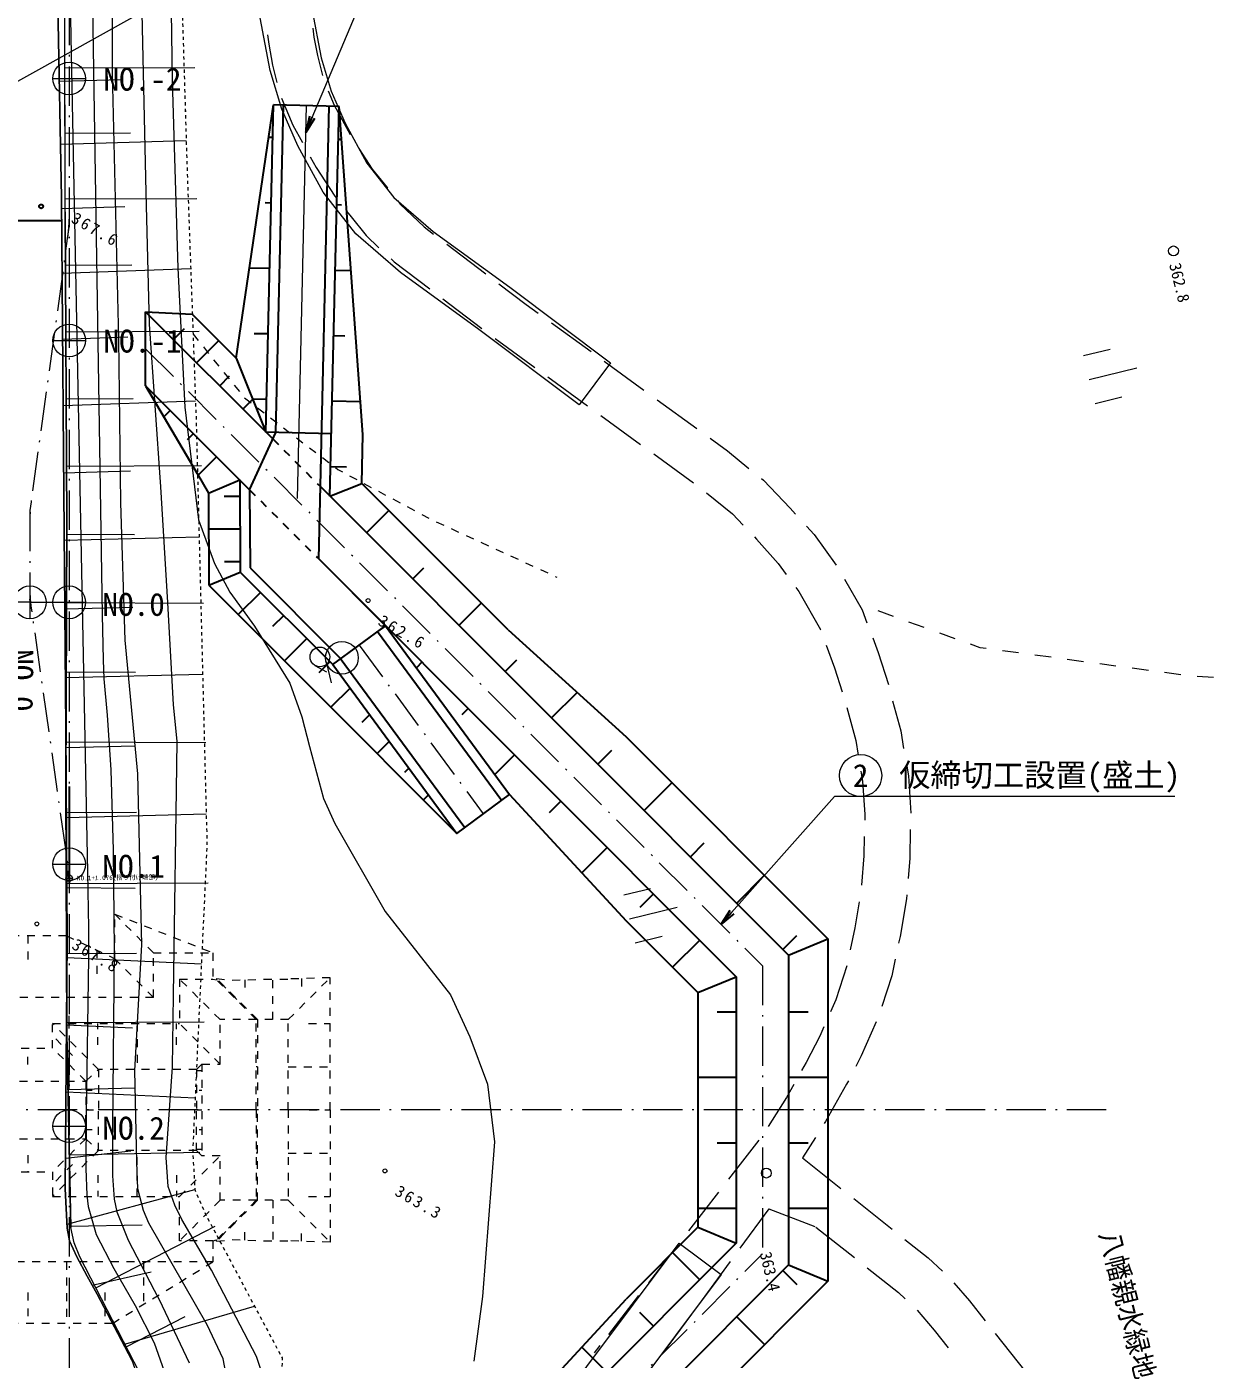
# Model space of a CAD drawing. Header units: millimetres. Extents: x -2078669 to -1085629, y -5987148 to 310365.
# Drawn here: x -1704799 to -1614140, y 121002 to 222775 of the extents above; entities that cross this region are included whole.
import ezdxf
from ezdxf.enums import TextEntityAlignment as Align

# ---------------------------------------------------------------- set-up
doc = ezdxf.new("R2010")
doc.units = ezdxf.units.MM
doc.header["$LTSCALE"] = 500
for name, pattern in [('561019', [1, 0.5, -0.5]), ('56201', [2.5, 1.25, -1.25]), ('SXF_一点短鎖線', [9.25, 6, -1.5, 0.25, -1.5]), ('SXF_一点鎖線', [18.5, 12, -1.5, 3.5, -1.5]), ('SXF_跳び破線', [12, 6, -6])]:
    doc.linetypes.add(name, pattern=pattern)
doc.layers.get('Defpoints').update_dxf_attribs({"color": 153})
for name, color, linetype, lineweight in [('D-BGD', 7, 'Continuous', 13), ('D-BMK', 2, 'SXF_一点短鎖線', 13), ('D-BMK-HTXT', 7, 'Continuous', 13), ('D-BMK-HTXT-周囲堤', 7, 'Continuous', 13), ('D-BMK-OTRS', 7, 'Continuous', 13), ('D-BYP-STR1', 2, 'Continuous', 13), ('D-BYP-STRA', 1, 'Continuous', 25), ('D-BYP-STRC', 1, 'Continuous', 13), ('●予備設計_LP横断', 7, 'Continuous', 13)]:
    doc.layers.add(name, color=color, linetype=linetype, lineweight=lineweight)
doc.styles.add('BIGFONT', font='txt', dxfattribs={"height": 0.2, "bigfont": 'BIGFONT'})
doc.styles.add('MS ゴシック', font='MS Gothic.ttf')
doc.styles.add('ＭＳ ゴシック', font='MS Gothic.ttf')
doc.dimstyles.new('DIM-500-F', dxfattribs={"dimscale": 500, "dimtxt": 3.5, "dimasz": 2.5, "dimexe": 0, "dimexo": 2, "dimgap": 0.8, "dimtad": 1, "dimdec": 0, "dimzin": 0, "dimdsep": 46, "dimtxsty": 'MS ゴシック', "dimblk": 'OPEN', "dimcen": 0.1, "dimclrd": 256, "dimclre": 256, "dimclrt": 256, "dimaunit": 1, "dimadec": 4, "dimazin": 0, "dimtfac": 1, "dimtdec": 0, "dimtmove": 2, "dimatfit": 3, "dimldrblk": 'OPEN', "dimfxl": 1, "dimtolj": 1, "dimtzin": 0, "dimlwd": -1, "dimlwe": -1, "dimarcsym": 2})

# ---------------------------------------------------------------- blocks, each defined once
blk = doc.blocks.new('M6331')
at = {"layer": '●予備設計_LP横断', "linetype": 'Continuous', "lineweight": 9}
blk.add_line((0, -0.75), (1, -0.75), dxfattribs=at)
blk.add_circle((0, 0), 0.75, dxfattribs=at)
blk = doc.blocks.new('M7312')
at = {"layer": '●予備設計_LP横断', "linetype": 'Continuous', "lineweight": 20}
blk.add_circle((0, 0), 0.15, dxfattribs=at)
blk = doc.blocks.new('河川平面')
at = {"layer": 'D-BGD', "linetype": 'Continuous'}
for p, q in [((1609119, -2714860, 368280), (1609038, -2675632, 368370)), ((1609100, -2703857), (1619019, -2703838)), ((1608658, -2704899), (1613434, -2704754)), ((1609110, -2708857), (1614101, -2708843)), ((1608744, -2709707), (1618356, -2709415)), ((1609118, -2713879), (1619176, -2713859)), ((1608824, -2714624), (1613667, -2714463)), ((1638256, -2717335, 363183), (1641243, -2719601, 363241)), ((1608869, -2719542), (1618699, -2719188)), ((1609137, -2718942), (1614205, -2718914)), ((1637963, -2721512, 363220), (1640951, -2723777, 363276)), ((1646252, -2723338, 363306), (1649284, -2725544, 363316)), ((1608914, -2724597), (1613897, -2724418)), ((1609164, -2724033), (1619345, -2723979)), ((1686901, -2725847), (1688941, -2725352)), ((1650295, -2726278, 363319), (1653329, -2728484, 363329)), ((1645988, -2727477, 363312), (1649021, -2729682, 363322)), ((1687343, -2727669), (1690987, -2726783)), ((1608959, -2729652), (1619062, -2729288)), ((1609198, -2729151), (1614311, -2729125)), ((1654340, -2729219, 363333), (1657373, -2731424, 363342)), ((1687785, -2729492), (1689826, -2728996)), ((1650032, -2730417, 363325), (1653066, -2732622, 363335)), ((1654077, -2733357, 363339), (1657110, -2735560, 363349)), ((1609004, -2734802), (1614102, -2734645)), ((1609217, -2734294), (1619515, -2734239)), ((1609044, -2739952), (1619341, -2739687)), ((1609239, -2739474), (1614416, -2739497)), ((1609217, -2744710), (1619688, -2744754)), ((1609086, -2745195), (1614281, -2745062)), ((1672394, -2745773, 363478), (1671218, -2745349, 363449)), ((1674745, -2746622, 363535), (1673569, -2746197, 363507)), ((1677096, -2747469, 363593), (1675920, -2747046, 363564)), ((1681948, -2748555, 363625), (1680710, -2748389, 363631)), ((1684426, -2748887, 363613), (1683186, -2748721, 363619)), ((1629040, -2749220), (1629433, -2750839)), ((1686903, -2749220, 363600), (1685665, -2749053, 363607)), ((1689381, -2749552, 363588), (1688143, -2749385, 363594)), ((1691860, -2749884, 363576), (1690620, -2749718, 363582)), ((1609127, -2750438), (1619610, -2750169)), ((1609201, -2749995), (1614481, -2750019)), ((1694337, -2750217, 363563), (1693098, -2750051, 363569)), ((1696826, -2750427, 363506), (1695580, -2750343, 363542)), ((1609167, -2755781), (1614456, -2755645)), ((1609172, -2755342), (1619863, -2755385)), ((1609168, -2760726), (1614554, -2760708)), ((1609203, -2761123), (1619885, -2760849)), ((1609189, -2766148), (1620033, -2766106)), ((1609238, -2766470), (1614464, -2766521)), ((1651783, -2767035), (1653823, -2766540)), ((1652225, -2768857), (1655869, -2767971)), ((1652667, -2770680), (1654708, -2770184)), ((1609209, -2771511), (1614564, -2771486)), ((1609254, -2771817), (1619516, -2772295)), ((1609215, -2776945), (1614246, -2777180)), ((1609236, -2776763), (1619734, -2776719)), ((1609177, -2782074), (1619038, -2782534)), ((1609323, -2781888), (1614441, -2781774)), ((1662090, -2785764, 363402), (1659797, -2788731, 363430)), ((1666424, -2785556, 363405), (1665440, -2787120, 363360)), ((1609138, -2787126), (1614121, -2786576)), ((1609423, -2786871), (1619389, -2786671)), ((1665440, -2787120, 363360), (1668378, -2789450, 363317)), ((1609259, -2792174), (1619008, -2789521)), ((1659033, -2789720, 363439), (1656740, -2792687, 363467)), ((1669358, -2790227, 363303), (1672296, -2792557, 363260)), ((1662877, -2790999, 363310), (1660652, -2794018, 363366)), ((1662877, -2790999, 363310), (1666372, -2792357, 363310)), ((1609527, -2792329), (1614990, -2792216)), ((1611452, -2797046), (1620560, -2792338)), ((1666469, -2792395, 363310), (1669405, -2794727, 363268)), ((1655975, -2793677, 363477), (1653682, -2796644, 363505)), ((1659912, -2795023, 363384), (1657688, -2798043, 363440)), ((1611174, -2796846), (1615671, -2795821)), ((1652918, -2797632, 363514), (1650625, -2800600, 363542)), ((1613564, -2801355), (1623583, -2798449)), ((1613780, -2801544), (1618279, -2799216)), ((1656947, -2799049, 363459), (1654723, -2802068, 363515)), ((1680162, -2800525, 363195), (1682487, -2803466, 363236)), ((1649548, -2802003, 363555), (1649983, -2801431, 363550))]:
    blk.add_line(p, q, dxfattribs=at)
at = {"layer": 'D-BGD', "linetype": 'Continuous', "flags": 128}
for points in [[(1614196, -2802555), (1611544, -2797523), (1610785, -2796134), (1609990, -2794678), (1609448, -2793437), (1609275, -2792488), (1609120, -2789483), (1609265, -2770458), (1609158, -2754356), (1608991, -2733247), (1608817, -2713807), (1608555, -2699081), (1609014, -2666342), (1609021, -2620514)], [(1648369, -2729602), (1640710, -2723847), (1634729, -2719505), (1631309, -2716546), (1628807, -2713365), (1626888, -2709836), (1625672, -2707023), (1624776, -2704068), (1624009, -2700061), (1623561, -2695700), (1623183, -2691188), (1623197, -2683914), (1623477, -2676693), (1623813, -2672469), (1624796, -2667409), (1628250, -2652121), (1629016, -2648256), (1629716, -2644727), (1630896, -2635890), (1631250, -2632963), (1631771, -2628636), (1632704, -2620514)], [(1636730, -2620514), (1635743, -2629104), (1635219, -2633453), (1634864, -2636395), (1633664, -2645381), (1632948, -2648993), (1632163, -2652951), (1628711, -2668230), (1627783, -2673012), (1627471, -2676930), (1627197, -2683996), (1627183, -2691025), (1627543, -2695329), (1627971, -2699480), (1628665, -2703109), (1629434, -2705645), (1630488, -2708083), (1632161, -2711158), (1634216, -2713773), (1637218, -2716368), (1643087, -2720630), (1650772, -2726405), (1648369, -2729602)], [(1608555, -2699081), (1608817, -2713807), (1608991, -2733247), (1609158, -2754356), (1609265, -2770458), (1609120, -2789483)], [(1609120, -2789483), (1609275, -2792488), (1609448, -2793437), (1609990, -2794678), (1610785, -2796134), (1611544, -2797523), (1614196, -2802555), (1615082, -2805064), (1615231, -2805958), (1615273, -2807092), (1615472, -2812388), (1615628, -2817764), (1615471, -2822577), (1615363, -2823344), (1615029, -2824221), (1612556, -2828756), (1610099, -2832855), (1609457, -2834072), (1609409, -2834630), (1609279, -2836167)], [(1624340, -2870692), (1622973, -2865288), (1622060, -2860204), (1621936, -2855896), (1622101, -2850193), (1622392, -2845766), (1623449, -2840970), (1624701, -2837344), (1626776, -2832753), (1629062, -2829134), (1631526, -2825504), (1635922, -2820190), (1637930, -2817762), (1645470, -2807698), (1656020, -2793627), (1659220, -2796026)], [(1659220, -2796026), (1648671, -2810097), (1641073, -2820237), (1639084, -2822643), (1634729, -2827907), (1632408, -2831326), (1630307, -2834654), (1628422, -2838824), (1627305, -2842057), (1626363, -2846332), (1626097, -2850383), (1625937, -2855896), (1626050, -2859790), (1626886, -2864443), (1628320, -2870115), (1628491, -2870692)]]:
    blk.add_lwpolyline(points, dxfattribs=at)
for points, elevation in [([(1610013, -2620514), (1610004, -2655012), (1609981, -2662598), (1609913, -2668183), (1609452, -2691949), (1609445, -2695730), (1609534, -2701509), (1610811, -2765298), (1610885, -2769571), (1610897, -2771846), (1610716, -2783859), (1610693, -2787913), (1610772, -2789970), (1610879, -2790832), (1611484, -2792973), (1612825, -2795553), (1614449, -2798377), (1615902, -2801242), (1616987, -2804270)], 367000), ([(1611715, -2620514), (1611197, -2668195), (1611105, -2685482), (1611228, -2700780), (1611946, -2745632), (1612011, -2749082), (1612060, -2750532), (1612325, -2753298), (1612593, -2757485), (1612783, -2763612), (1612864, -2771282), (1612734, -2784705), (1612727, -2788483), (1612845, -2790265), (1613065, -2791226), (1613931, -2793393), (1615912, -2797217), (1616301, -2797929), (1618572, -2802762)], 366000), ([(1621613, -2804739), (1621190, -2802460), (1619945, -2799860), (1615503, -2792088), (1615083, -2791125), (1614669, -2789480), (1614591, -2787428), (1614424, -2780447), (1614954, -2770848), (1614660, -2757775), (1613687, -2747587), (1613373, -2737098), (1613203, -2724566), (1612724, -2704239), (1612726, -2695354), (1612599, -2678222), (1612988, -2655305), (1612966, -2630582), (1613359, -2620514)], 365000), ([(1624244, -2803817), (1623725, -2802293), (1620285, -2795694), (1618029, -2791812), (1617489, -2790721), (1616969, -2789309), (1616837, -2787094), (1617312, -2780196), (1617397, -2774676), (1617446, -2771179), (1617614, -2759007), (1617664, -2755279), (1617387, -2752525), (1616960, -2744706), (1616414, -2735865), (1615549, -2723449), (1615307, -2713395), (1614941, -2697350)], 364000), ([(1617118, -2692517), (1617295, -2704845), (1617707, -2719180), (1618258, -2729775), (1619284, -2738394), (1620512, -2741723), (1621690, -2743916), (1623569, -2746498), (1626274, -2750869), (1627187, -2753428), (1627773, -2755690), (1628854, -2759670), (1629723, -2761569), (1633551, -2768293), (1638543, -2774672), (1640014, -2777876), (1641376, -2781486), (1641915, -2785883), (1640984, -2797690), (1640322, -2802625)], 363000)]:
    blk.add_lwpolyline(points, dxfattribs=dict(at, elevation=elevation))
at = {"layer": 'D-BGD', "linetype": '561019', "flags": 128}
for points in [[(1618950, -2620514), (1618959, -2621129), (1618665, -2658302), (1618663, -2658627), (1618571, -2661701), (1617747, -2689368), (1618403, -2710987), (1619104, -2730441), (1619135, -2731637), (1619943, -2763133), (1618853, -2786511), (1619008, -2789521), (1619927, -2791602), (1625688, -2802391), (1625125, -2825293), (1624564, -2827572), (1623496, -2829911), (1618630, -2838640), (1618342, -2840170), (1618771, -2861642), (1618913, -2870692)], [(1618950, -2620514), (1618959, -2621129), (1618665, -2658302), (1618663, -2658627), (1618571, -2661701), (1617747, -2689368), (1618356, -2709415)]]:
    blk.add_lwpolyline(points, dxfattribs=at)
at = {"layer": 'D-BGD', "linetype": 'Continuous', "extrusion": (-0.560903, -0.252732, 0.788362), "elevation": 56225}
blk.add_lwpolyline([(3136067, 518133), (3137239, 518105), (3139804, 518364)], dxfattribs=at)
at = {"layer": 'D-BGD', "linetype": 'Continuous', "extrusion": (-0.522307, -0.234465, 0.819891), "elevation": 83131}
blk.add_lwpolyline([(3134586, 515159), (3136829, 515112), (3138328, 515260)], dxfattribs=at)
at = {"layer": 'D-BGD', "linetype": 'Continuous', "extrusion": (0.001612, -0.020011, 0.999798), "elevation": 420061}
blk.add_lwpolyline([(1408664, -2824424), (1409550, -2826065), (1410597, -2827562), (1410629, -2827610)], dxfattribs=at)
at = {"layer": 'D-BGD', "linetype": 'Continuous', "extrusion": (0.016449, -0.001732, 0.999863), "elevation": 394691}
blk.add_lwpolyline([(-2529133, -1899645), (-2529529, -1900051), (-2530821, -1901338), (-2531659, -1902409)], dxfattribs=at)
at = {"layer": 'D-BGD', "linetype": 'Continuous', "extrusion": (-0.143152, -0.164739, 0.975894), "elevation": 568325}
blk.add_lwpolyline([(3016489, -877315), (3016819, -877334), (3020231, -877100)], dxfattribs=at)
at = {"layer": 'D-BGD', "linetype": 'Continuous', "extrusion": (0.311673, 0.432353, 0.846127), "elevation": -356949}
blk.add_lwpolyline([(-2922970, 1248230), (-2925577, 1248305), (-2926719, 1248311)], dxfattribs=at)
at = {"layer": 'D-BGD', "linetype": '56201', "flags": 128}
blk.add_lwpolyline([(1618880, -2724215), (1622794, -2729051), (1629936, -2734540), (1637037, -2738340), (1646676, -2742766)], dxfattribs=at)
at = {"layer": 'D-BGD', "linetype": 'Continuous', "extrusion": (0.276473, 0.38442, 0.880786), "elevation": -273425}
blk.add_lwpolyline([(-2923790, 1275829), (-2924142, 1275840), (-2927540, 1275859)], dxfattribs=at)
at = {"layer": 'D-BGD', "linetype": 'Continuous', "extrusion": (-0.149064, -0.200905, 0.968203), "elevation": 653493}
blk.add_lwpolyline([(2959813, -1076757), (2961440, -1076741), (2963560, -1076836)], dxfattribs=at)
at = {"layer": 'D-BGD', "linetype": 'Continuous', "extrusion": (0.406293, 0.48461, 0.774648), "elevation": -370915}
blk.add_lwpolyline([(-3028624, 1028902), (-3031186, 1028852), (-3032362, 1029021)], dxfattribs=at)
at = {"layer": 'D-BGD', "linetype": 'Continuous', "extrusion": (0.045013, 0.020275, 0.998781), "elevation": 382529}
blk.add_lwpolyline([(-3181336, -375544), (-3182167, -375807), (-3184985, -376394)], dxfattribs=at)
at = {"layer": 'D-BGD', "linetype": 'Continuous', "extrusion": (-0.032566, -0.036028, 0.99882), "elevation": 407680}
blk.add_lwpolyline([(3074864, -900128), (3075235, -900206), (3078406, -901240), (3078438, -901256)], dxfattribs=at)
at = {"layer": 'D-BGD', "linetype": 'Continuous', "extrusion": (-0.0021, -0.016095, 0.999868), "elevation": 404060}
blk.add_lwpolyline([(2009504, -2497752), (2011142, -2499908), (2011624, -2500833)], dxfattribs=at)
at = {"layer": 'D-BGD', "linetype": 'Continuous', "extrusion": (-0.011851, -0.019507, 0.999739), "elevation": 397095}
blk.add_lwpolyline([(2854450, -1471855), (2855383, -1472600), (2857324, -1474265)], dxfattribs=at)
at = {"layer": 'D-BGD', "linetype": 'Continuous', "extrusion": (0.004636, -0.015047, 0.999876), "elevation": 412442}
blk.add_lwpolyline([(1665545, -2742074), (1666181, -2743805), (1666773, -2745616)], dxfattribs=at)
at = {"layer": 'D-BGD', "linetype": 'Continuous', "extrusion": (0.021322, 0.125766, 0.991831), "elevation": 50846}
blk.add_lwpolyline([(-2115223, 2455368), (-2114760, 2455383), (-2113985, 2455242)], dxfattribs=at)
at = {"layer": 'D-BGD', "linetype": 'Continuous', "extrusion": (0.028455, -0.008239, 0.999561), "elevation": 433338}
blk.add_lwpolyline([(-2179985, -2356760), (-2182208, -2358144), (-2183236, -2358616)], dxfattribs=at)
at = {"layer": 'D-BGD', "linetype": 'Continuous', "extrusion": (0.027459, -0.006993, 0.999598), "elevation": 428343}
blk.add_lwpolyline([(-2254355, -2288579), (-2256425, -2289779), (-2257675, -2290308)], dxfattribs=at)
at = {"layer": 'D-BGD', "linetype": 'Continuous', "extrusion": (-0.035639, -0.016567, 0.999227), "elevation": 349017}
blk.add_lwpolyline([(3205519, 369254), (3206391, 368999), (3209044, 367981)], dxfattribs=at)
at = {"layer": 'D-BGD', "linetype": 'Continuous', "extrusion": (-0.795837, 0.056889, 0.602833), "elevation": -1270100}
blk.add_lwpolyline([(2635677, 1414954), (2637867, 1415131), (2639419, 1415106)], dxfattribs=at)
at = {"layer": 'D-BGD', "linetype": 'Continuous', "extrusion": (-0.841987, 0.058751, 0.536289), "elevation": -1373708}
blk.add_lwpolyline([(2639604, 1303299), (2641095, 1303422), (2643349, 1303384)], dxfattribs=at)
at = {"layer": 'D-BGD', "linetype": 'Continuous', "extrusion": (0.003297, -0.014377, 0.999891), "elevation": 408654}
blk.add_lwpolyline([(1672190, -2761438), (1672166, -2761730), (1671685, -2764614), (1671574, -2765135)], dxfattribs=at)
at = {"layer": 'D-BGD', "linetype": 'Continuous', "extrusion": (0.011, -0.016721, 0.9998), "elevation": 427950}
blk.add_lwpolyline([(-126043, -3221876), (-127420, -3223375), (-128646, -3224574)], dxfattribs=at)
at = {"layer": 'D-BGD', "linetype": 'Continuous', "extrusion": (0.006544, -0.014921, 0.999867), "elevation": 415583}
blk.add_lwpolyline([(1670106, -2766054), (1669839, -2767311), (1669077, -2769655)], dxfattribs=at)
at = {"layer": 'D-BGD', "linetype": 'Continuous', "extrusion": (0.637031, -0.216842, 0.73971), "elevation": 1933013}
blk.add_lwpolyline([(-2086799, -1584962), (-2089538, -1585018), (-2090541, -1584904)], dxfattribs=at)
at = {"layer": 'D-BGD', "linetype": 'Continuous', "extrusion": (-0.684496, 0.348215, 0.640478), "elevation": -1878045}
blk.add_lwpolyline([(1717192, 2039316), (1720014, 2039574), (1720930, 2039565)], dxfattribs=at)
at = {"layer": 'D-BGD', "linetype": 'Continuous', "extrusion": (-0.178485, 0.087118, 0.980078), "elevation": -183936}
blk.add_lwpolyline([(1767339, 2737775), (1767624, 2737768), (1770888, 2737563), (1771081, 2737542)], dxfattribs=at)
at = {"layer": 'D-BGD', "linetype": 'Continuous', "extrusion": (0.027922, -0.031077, 0.999127), "elevation": 496062}
blk.add_lwpolyline([(-620640, -3163729), (-621711, -3164088), (-624238, -3164783)], dxfattribs=at)
at = {"layer": 'D-BGD', "linetype": 'Continuous', "extrusion": (-0.0135, -0.035404, 0.999282), "elevation": 439292}
blk.add_lwpolyline([(2558692, -1998658), (2560862, -1999344), (2562227, -1999898)], dxfattribs=at)
at = {"layer": 'D-BGD', "linetype": 'Continuous', "extrusion": (-0.040229, -0.068491, 0.99684), "elevation": 486376}
blk.add_lwpolyline([(2856124, -1530677), (2859144, -1531106), (2859828, -1531257)], dxfattribs=at)
at = {"layer": 'D-BGD', "linetype": 'Continuous', "extrusion": (0.388587, 0.319274, 0.864329), "elevation": 72672}
blk.add_lwpolyline([(-3225448, 597244), (-3227278, 597198), (-3229197, 597240)], dxfattribs=at)
at = {"layer": 'D-BGD', "linetype": 'Continuous', "extrusion": (0.426372, 0.34905, 0.834488), "elevation": 40004}
blk.add_lwpolyline([(-3226130, 598530), (-3228142, 598479), (-3229880, 598513)], dxfattribs=at)
at = {"layer": 'D-BGD', "linetype": 'Continuous'}
for points in [[(1615473, -2813810, 368400), (1615503, -2805510, 368350), (1615442, -2805095, 368370), (1615373, -2804813, 368380), (1615226, -2804347, 368420), (1610224, -2794667, 368260), (1609794, -2793590, 368280), (1609534, -2792437, 368300), (1609236, -2777605, 368510), (1609158, -2758979, 368490), (1609245, -2738601, 368470), (1609119, -2714860, 368280), (1609038, -2675632, 368370), (1609172, -2662075, 368370), (1609082, -2627858, 368360), (1609044, -2620514, 368307)], [(1628028, -2700834, 362740), (1628117, -2701535, 362680), (1628376, -2702930, 363020), (1628761, -2704463, 363084)], [(1624566, -2701346, 362739), (1624659, -2702074, 362680), (1624960, -2703677, 363020), (1625287, -2704983, 363065)], [(1627834, -2710657, 363226), (1628291, -2711486, 363280), (1629705, -2713682, 363240), (1629826, -2713828, 363237)], [(1634518, -2714034, 363194), (1634714, -2714278, 363190), (1636525, -2716023, 363150), (1637260, -2716580, 363164)], [(1609119, -2714860, 368280), (1609245, -2738601, 368470), (1609158, -2758979, 368490), (1609236, -2777605, 368510), (1609534, -2792437, 368300)], [(1662318, -2735242, 363312), (1662468, -2735364, 363310), (1664490, -2737484, 363550), (1664902, -2737944, 363541)], [(1661763, -2739698, 363530), (1661915, -2739857, 363550), (1663585, -2741728, 363510), (1664186, -2742553, 363498)], [(1669905, -2757581, 363260), (1670020, -2758345, 363250), (1670200, -2760882, 363210), (1670189, -2761314, 363240)], [(1667071, -2777112, 363442), (1666765, -2777812, 363500), (1665726, -2779822, 363480), (1665371, -2780449, 363471)], [(1615473, -2813810, 368400), (1615503, -2805510, 368350), (1615442, -2805095, 368370), (1615373, -2804813, 368380), (1615226, -2804347, 368420), (1610224, -2794667, 368260), (1609794, -2793590, 368280), (1609534, -2792437, 368300)]]:
    blk.add_polyline3d(points, dxfattribs=at)
for centre, radius in [((1693782, -2717850, 362810), 375), ((1630254, -2748925), 1250), ((1662676, -2788277, 363380), 375)]:
    blk.add_circle(centre, radius, dxfattribs=at)
at = {"layer": 'D-BGD', "linetype": 'Continuous', "lineweight": 20, "xscale": 1000, "yscale": 1000, "zscale": 1000, "rotation": 330.1091246385173}
for p in [(1607274, -2714449, 367608), (1632255, -2744553, 362613), (1606945, -2769242, 367818), (1633536, -2788108, 363288)]:
    blk.add_blockref('M7312', p, dxfattribs=at)
at = {"layer": 'D-BGD', "linetype": 'Continuous', "lineweight": 9, "xscale": 1000, "yscale": 1000, "zscale": 1000, "rotation": 330.1091246385173}
blk.add_blockref('M6331', (1628569, -2748856), dxfattribs=at)
at = {"layer": 'D-BGD', "linetype": 'Continuous'}
for s, height, rotation, style, p in [('362.8', 900, 283.66942, 'MS ゴシック', (1693445, -2718888)), ('八幡親水緑地', 1750, 284.10912, 'BIGFONT', (1687956, -2792955)), ('363.4', 900, 283.66942, 'MS ゴシック', (1662163, -2794404))]:
    blk.add_text(s, height=height, rotation=rotation, dxfattribs=dict(at, style=style)).set_placement(p)
at = {"layer": 'D-BGD', "linetype": 'Continuous', "char_height": 900, "attachment_point": 7, "rotation": 330.10912, "line_spacing_factor": 0.722892, "style": 'MS ゴシック'}
for s, insert in [('\\T1.287;367.6', (1609497, -2715635, 367608)), ('\\T1.287;362.6', (1632934, -2746381, 362613)), ('\\T1.284;367.8', (1609538, -2771104, 367818)), ('\\T1.284;363.3', (1634216, -2789936, 363288))]:
    blk.add_mtext(s, dxfattribs=dict(at, insert=insert))
blk = doc.blocks.new('_Open')
at = {"color": 0, "linetype": 'ByBlock', "lineweight": -2}
for p, q in [((-1, 0.167), (0, 0)), ((-1, -0.167), (0, 0)), ((0, 0), (-1, 0))]:
    blk.add_line(p, q, dxfattribs=at)

msp = doc.modelspace()

# ---------------------------------------------------------------- linework, layer by layer
at = {"layer": 'D-BMK', "ltscale": 10}
msp.add_line((-1683435.8, 216741.7, 266595.6), (-1684199.8, 183834, -53832), dxfattribs=at)
at = {"layer": 'D-BMK'}
for p, q in [((-1695712.2, 198174.9), (-1648584.6, 151047.3)), ((-1679398.5, 175537.4, -23232), (-1669915.7, 162650.3, -23232)), ((-1648584.6, 151047.3), (-1648584.6, 129047.3)), ((-1695712.2, 81919.6), (-1648584.6, 129047.3))]:
    msp.add_line(p, q, dxfattribs=at)
at = {"layer": 'D-BMK', "linetype": 'SXF_一点鎖線', "lineweight": 13}
msp.add_line((-1704552.5, 178813.3), (-1701552.5, 178813.3), dxfattribs=at)
msp.add_line((-1704552.5, 178813.3), (-1701552.5, 178813.3), dxfattribs=at)
at = {"layer": 'D-BMK', "linetype": 'SXF_一点短鎖線'}
for p, q in [((-1701552.5, 137005.3), (-1701552.5, 147231.9)), ((-1622324.6, 140047.3), (-1736237.2, 140047.3))]:
    msp.add_line(p, q, dxfattribs=at)
at = {"layer": 'D-BMK', "linetype": 'SXF_一点短鎖線', "flags": 128}
msp.add_lwpolyline([(-1701552.5, 302986.6), (-1701552.5, 52808.3)], dxfattribs=at)
msp.add_lwpolyline([(-1701552.5, 302986.6), (-1701552.5, 52808.3)], dxfattribs=at)
msp.add_lwpolyline([(-1701552.5, 208634.8, -0.03421088), (-1701692.6, 206589.3), (-1704459.1, 186491.4, 0.03421088), (-1704552.5, 185127.8), (-1704552.5, 179769.3, 0.03536351), (-1704452.7, 178360), (-1701652.3, 158686.6, -0.03536351), (-1701552.5, 157277.4)], format="xyb", dxfattribs=at)
msp.add_lwpolyline([(-1701552.5, 208634.8, -0.03421088), (-1701692.6, 206589.3), (-1704459.1, 186491.4, 0.03421088), (-1704552.5, 185127.8), (-1704552.5, 179769.3, 0.03536351), (-1704452.7, 178360), (-1701652.3, 158686.6, -0.03536351), (-1701552.5, 157277.4)], format="xyb", dxfattribs=at)
at = {"layer": 'D-BMK'}
msp.add_lwpolyline([(-1704552.5, 178813.3), (-1737359.5, 178813.3, -0.07871153), (-1768265, 183708.8), (-1834923.4, 205370.3)], format="xyb", dxfattribs=at)
msp.add_lwpolyline([(-1704552.5, 178813.3), (-1737359.5, 178813.3, -0.07871153), (-1768265, 183708.8), (-1834923.4, 205370.3)], format="xyb", dxfattribs=at)
at = {"layer": 'D-BMK-HTXT', "color": 7, "linetype": 'Continuous', "lineweight": 13}
for p, q in [((-1702802.5, 218813.3, 329093), (-1700302.5, 218813.3, -329093)), ((-1702802.5, 198813.3, 329093), (-1700302.5, 198813.3, -329093)), ((-1702802.5, 178813.3, 329093), (-1700302.5, 178813.3, -329093)), ((-1702802.4, 158813.3, 329066.8), (-1700302.4, 158813.3, -329119.1)), ((-1702802.5, 138813.3, 329093), (-1700302.5, 138813.3, -329093))]:
    msp.add_line(p, q, dxfattribs=at)
for centre in [(-1701552.5, 218813.3, 0), (-1701552.5, 198813.3, 0), (-1701552.5, 178813.3, 0), (-1701552.4, 158813.3, -26.2), (-1701552.5, 138813.3, 0)]:
    msp.add_circle(centre, 1250, dxfattribs=at)
at = {"layer": 'D-BMK-HTXT-周囲堤', "color": 7, "linetype": 'Continuous', "lineweight": 13}
msp.add_line((-1704553.3, 180063.3), (-1704551.7, 177563.3), dxfattribs=at)
msp.add_circle((-1704552.5, 178813.3), 1250, dxfattribs=at)
at = {"layer": 'D-BMK-OTRS', "color": 7, "linetype": 'Continuous', "lineweight": 13}
for p, q in [((-1701552.5, 208634.8), (-1701552.5, 207607.2)), ((-1701552.5, 207607.2), (-1701692.6, 206589.3)), ((-1704459.1, 186491.4), (-1704552.5, 185812.8)), ((-1704552.5, 185812.8), (-1704552.5, 185127.8)), ((-1704552.5, 179769.3), (-1704552.6, 179061.1)), ((-1704452.7, 178360), (-1704552.6, 179061.1)), ((-1701552.5, 157600.7), (-1701652.2, 158301.4)), ((-1701552.5, 157600.7), (-1701552.5, 156892.9))]:
    msp.add_line(p, q, dxfattribs=at)
at = {"layer": 'D-BYP-STR1', "linetype": 'SXF_跳び破線', "ltscale": 0.2}
for p, q in [((-1695114.5, 152047.3), (-1698064.8, 154997.6)), ((-1698064.8, 151597.6), (-1698064.8, 154997.6)), ((-1698064.8, 154997.6), (-1690566.9, 152047.3)), ((-1701761.1, 153347.3), (-1705599.6, 153347.3)), ((-1704714.8, 153347.3), (-1704714.8, 150997.3)), ((-1701761.1, 153347.3), (-1698064.8, 151597.6)), ((-1701761.1, 153347.3), (-1701761.1, 148647.3)), ((-1699442.8, 152249.9), (-1699442.8, 150448.6)), ((-1695114.5, 148647.3), (-1695114.5, 152047.3)), ((-1695114.5, 152047.3), (-1690566.9, 152047.3)), ((-1690566.9, 152047.3), (-1690566.9, 150047.3)), ((-1695114.5, 148647.3), (-1698064.8, 151597.6)), ((-1690014.5, 146947.3), (-1693114.5, 150047.3)), ((-1693114.5, 150047.3), (-1693114.5, 146647.3)), ((-1693114.5, 150047.3), (-1690566.9, 150047.3)), ((-1690566.9, 150047.3), (-1690285.2, 149976.6)), ((-1690285.2, 150076.6), (-1690285.2, 149976.6)), ((-1687155.9, 146947.3), (-1690285.2, 150076.6)), ((-1690285.2, 150076.6), (-1689097.3, 149947.3)), ((-1688745.6, 148486.9), (-1690285.2, 150026.6)), ((-1687255.9, 146947.3), (-1690285.2, 149976.6)), ((-1689097.3, 149947.3), (-1686655.9, 150047.3)), ((-1688135.2, 149986.7), (-1688135.2, 148964.7)), ((-1686655.9, 150047.3), (-1684814.5, 150047.3)), ((-1685985.2, 146947.3), (-1685985.2, 150047.3)), ((-1684814.5, 146947.3), (-1681614.9, 150147.3)), ((-1681614.9, 150147.3), (-1684814.5, 150047.3)), ((-1683800, 150079), (-1683800, 149020.4)), ((-1681614.9, 140047.3), (-1681614.9, 150147.3)), ((-1695114.5, 148647.3), (-1720350.4, 148647.3)), ((-1702814.8, 146647.3), (-1693114.5, 146647.3)), ((-1699314.8, 143147.3), (-1702814.8, 146647.3)), ((-1702814.8, 144777.3), (-1702814.8, 146647.3)), ((-1699360.6, 145017.9), (-1699360.6, 146647.3)), ((-1696360.6, 146647.3), (-1696360.6, 143147.3)), ((-1693360.6, 145017.9), (-1693360.6, 146647.3)), ((-1690014.5, 143546.9), (-1693114.5, 146647.3)), ((-1687255.9, 146947.3), (-1690014.5, 146947.3)), ((-1690014.5, 143546.9), (-1690014.5, 146947.3)), ((-1687255.9, 140047.3), (-1687255.9, 146947.3)), ((-1687155.9, 146947.3), (-1687255.9, 146947.3)), ((-1684814.5, 146947.3), (-1687155.9, 146947.3)), ((-1687155.9, 146947.3), (-1687155.9, 140047.3)), ((-1684814.5, 140047.3), (-1684814.5, 146947.3)), ((-1683264.5, 146647.3), (-1681614.9, 146647.3)), ((-1701307.3, 144204.8), (-1702814.8, 145712.3)), ((-1718414.5, 144777.3), (-1702814.8, 144777.3)), ((-1704714.8, 143512.3), (-1704714.8, 144777.3)), ((-1700284.8, 142247.3), (-1702814.8, 144777.3)), ((-1691814.5, 143147.3), (-1691414.9, 143546.9)), ((-1691414.9, 143546.9), (-1691414.9, 136547.6)), ((-1691414.9, 143546.9), (-1690014.5, 143546.9)), ((-1700284.8, 142247.3), (-1699314.8, 143147.3)), ((-1691814.5, 143147.3), (-1699314.8, 143147.3)), ((-1699314.8, 143147.3), (-1699314.8, 140047.3)), ((-1691814.5, 143147.3), (-1691814.5, 140047.3)), ((-1691814.5, 143047.3), (-1691414.9, 143047.3)), ((-1687155.9, 143347.3), (-1687255.9, 143347.3)), ((-1684814.5, 143347.3), (-1681614.9, 143347.3)), ((-1720944.5, 142247.3), (-1700284.8, 142247.3)), ((-1700284.8, 142247.3), (-1700284.8, 140047.3)), ((-1700284.8, 141547.3), (-1699799.8, 141547.3)), ((-1691614.7, 141547.3), (-1691414.9, 141547.3)), ((-1700284.8, 137847.3), (-1700284.8, 140047.3)), ((-1700284.8, 140047.3), (-1699314.8, 140047.3)), ((-1699314.8, 136947.3), (-1699314.8, 140047.3)), ((-1691814.5, 136947.3), (-1691814.5, 140047.3)), ((-1691814.5, 140047.3), (-1691414.9, 140047.3)), ((-1687255.9, 140047.3), (-1687255.9, 133147.3)), ((-1687205.9, 140047.3), (-1687255.9, 140047.3)), ((-1687155.9, 133147.3), (-1687155.9, 140047.3)), ((-1684814.5, 140047.3), (-1684814.5, 133147.3)), ((-1683214.7, 140047.3), (-1681614.9, 140047.3)), ((-1681614.9, 140047.3), (-1681614.9, 129947.3)), ((-1700284.8, 138547.3), (-1699799.8, 138547.3)), ((-1691614.7, 138547.3), (-1691414.9, 138547.3)), ((-1720944.5, 137847.3), (-1700284.8, 137847.3)), ((-1700284.8, 137847.3), (-1702814.8, 135317.3)), ((-1700284.8, 137847.3), (-1699314.8, 136947.3)), ((-1704714.8, 136582.3), (-1704714.8, 135317.3)), ((-1699314.8, 136947.3), (-1702814.8, 133447.3)), ((-1691814.5, 136947.3), (-1699314.8, 136947.3)), ((-1696360.6, 133447.3), (-1696360.6, 136947.3)), ((-1693114.5, 133447.3), (-1690014.5, 136547.6)), ((-1691814.5, 137047.3), (-1691414.9, 137047.3)), ((-1691414.9, 136547.6), (-1691814.5, 136947.3)), ((-1690014.5, 136547.6), (-1691414.9, 136547.6)), ((-1690014.5, 133147.3), (-1690014.5, 136547.6)), ((-1687155.9, 136747.3), (-1687255.9, 136747.3)), ((-1684814.5, 136747.3), (-1681614.9, 136747.3)), ((-1701307.3, 135889.8), (-1702814.8, 134382.3)), ((-1718414.5, 135317.3), (-1702814.8, 135317.3)), ((-1702814.8, 135317.3), (-1702814.8, 133447.3)), ((-1699360.6, 135076.6), (-1699360.6, 133447.3)), ((-1693360.6, 135076.6), (-1693360.6, 133447.3)), ((-1702814.8, 133447.3), (-1693114.5, 133447.3)), ((-1693114.5, 130047.3, -240720), (-1693114.5, 133447.3)), ((-1683264.5, 133447.3), (-1681614.9, 133447.3)), ((-1690014.5, 133147.3), (-1693114.5, 130047.3)), ((-1687155.9, 133147.3), (-1690285.2, 130017.9)), ((-1687255.9, 133147.3), (-1690285.2, 130117.9)), ((-1687255.9, 133147.3), (-1690014.5, 133147.3)), ((-1687155.9, 133147.3), (-1687255.9, 133147.3)), ((-1684814.5, 133147.3), (-1687155.9, 133147.3)), ((-1685985.2, 133147.3), (-1685985.2, 130047.3)), ((-1684814.5, 133147.3), (-1681614.9, 129947.3)), ((-1688745.6, 131607.6), (-1690285.2, 130067.9)), ((-1688135.2, 130107.8), (-1688135.2, 131129.8)), ((-1683800, 130015.5), (-1683800, 131074.1)), ((-1690566.9, 130047.3, 242956.1), (-1693114.5, 130047.3, 242956.1)), ((-1690566.9, 130047.3), (-1690285.2, 130117.9)), ((-1690566.9, 130047.3, 242956.1), (-1690566.9, 128447.3, 242956.1)), ((-1690285.2, 130017.9), (-1689097.3, 130147.3)), ((-1690285.2, 130017.9), (-1690285.2, 130117.9)), ((-1689097.3, 130147.3), (-1686655.9, 130047.3)), ((-1686655.9, 130047.3), (-1684814.5, 130047.3)), ((-1681614.9, 129947.3), (-1684814.5, 130047.3)), ((-1690566.9, 128447.3), (-1720350.4, 128447.3)), ((-1701764.9, 128447.3), (-1701764.9, 123747.3)), ((-1698246.6, 123747.3), (-1690566.9, 128447.3)), ((-1695865, 128447.3), (-1695865, 125204.8)), ((-1704714.8, 126097.3), (-1704714.8, 123747.3)), ((-1698814.9, 126097.3), (-1698814.9, 123747.3)), ((-1698246.6, 123747.3), (-1705599.6, 123747.3))]:
    msp.add_line(p, q, dxfattribs=at)
at = {"layer": 'D-BYP-STRA'}
for p, q in [((-1688784.5, 197469.7, 77834), (-1685935.1, 216799.7, 23232)), ((-1686515.4, 191806.4, 23232), (-1685935.1, 216799.7, 266595.6)), ((-1680936.5, 216683.7, 23232), (-1685935.1, 216799.7, 23232)), ((-1685765.6, 191789, 23232), (-1685185.3, 216782.3, 266595.6)), ((-1682489, 182123.2, -70094.4), (-1681686.3, 216701.1, 266595.6)), ((-1681627.5, 186918.6, -23232), (-1680936.5, 216683.7, 266595.6)), ((-1679117.3, 191634.7, 23232), (-1680936.5, 216683.7, 23232)), ((-1685993.1, 214300.4, 23232), (-1686302.5, 214307.6, 23232)), ((-1680994.5, 214184.3, 23232), (-1680754.6, 214178.8, 23232)), ((-1686109.2, 209301.7, 23232), (-1686573.2, 209312.5, 23232)), ((-1681110.5, 209185.7, 23232), (-1680750.6, 209177.3, 23232)), ((-1686225.2, 204303.1, 23232), (-1687771.9, 204339, 23232)), ((-1681226.6, 204187, 23232), (-1680026.9, 204159.2, 23232)), ((-1695712.2, 201003.3), (-1685995.2, 191286.3)), ((-1695712.2, 195346.5, -354000), (-1695712.2, 201003.3, -354000)), ((-1695712.2, 201003.3), (-1692141.6, 200826.8)), ((-1692141.6, 200826.8), (-1688784.5, 197469.7)), ((-1693586.4, 198877.5, 23232), (-1692737.9, 199726, 23232)), ((-1691818.7, 197109.7, 23232), (-1690121.6, 198806.8, 23232)), ((-1686341.3, 199304.4, 23232), (-1687424, 199329.6, 23232)), ((-1681342.6, 199188.4, 23232), (-1680502.9, 199168.9, 23232)), ((-1688784.5, 197469.7), (-1686515.4, 191806.4, 23232)), ((-1690050.9, 195342, 23232), (-1689294.5, 196098.4, 23232)), ((-1695712.2, 195346.5), (-1687769, 187403.3)), ((-1695712.2, 195346.5, -354000), (-1691761.4, 188644.3, -62272.8)), ((-1693826.7, 193460.9), (-1694313.6, 192973.9)), ((-1688283.1, 193574.2, 23232), (-1687526.7, 194330.6, 23232)), ((-1686457.3, 194305.8, 23232), (-1687526.7, 194330.6, 23232)), ((-1681458.7, 194189.7, 23232), (-1679299.3, 194139.6, 23232)), ((-1692058.9, 191693.1), (-1692530.7, 191221.4)), ((-1687769, 187403.3), (-1685765.6, 191789, 23232)), ((-1681516.7, 191690.4, 23232), (-1686515.4, 191806.4, 23232)), ((-1679204.3, 187889.5, -13235.6), (-1679117.3, 191634.7, 23232)), ((-1690291.1, 189925.4), (-1691692.9, 188523.6)), ((-1691761.4, 188644.3, -62272.8), (-1690917.7, 187157.8)), ((-1681574.7, 189191.1, 23232), (-1680375, 189163.2, 23232)), ((-1690917.7, 187157.8), (-1688523.4, 188157.6)), ((-1688523.4, 188157.6), (-1688483.1, 181126.8)), ((-1687769, 187403.3), (-1687734.9, 181439.2)), ((-1682360.7, 187651.7), (-1646584.6, 151875.7)), ((-1681627.5, 186918.6, -23232), (-1679204.3, 187889.5)), ((-1668025.9, 176711.1), (-1679204.3, 187889.5)), ((-1690917.7, 187157.8), (-1690877.4, 180127)), ((-1688516.2, 186897.6), (-1689716.2, 186897.6)), ((-1678839.2, 184130.3), (-1677142.2, 185827.4)), ((-1688501.9, 184397.6), (-1690901.9, 184397.6)), ((-1688487.5, 181897.6), (-1689687.6, 181897.6)), ((-1687734.9, 181439.2), (-1680841.6, 174545.9)), ((-1682489, 182123.2), (-1650584.6, 150218.8)), ((-1675303.7, 180594.8), (-1674455.2, 181443.3)), ((-1690877.4, 180127), (-1688483.1, 181126.8)), ((-1688483.1, 181126.8), (-1681412.1, 174055.7)), ((-1690877.4, 180127), (-1683109.1, 172358.7)), ((-1690843.8, 180093.4), (-1683109.1, 172358.7)), ((-1686930.7, 179574.4), (-1688627.8, 177877.3)), ((-1671768.2, 177059.3), (-1670071.1, 178756.3)), ((-1685163, 177806.6), (-1686011.5, 176958.1)), ((-1681412.1, 174055.7, -23232), (-1677384.8, 177019.1, -23232)), ((-1677988.9, 176574.6, -23232), (-1668506.2, 163687.5, -23232)), ((-1677384.8, 177019.1, -23232), (-1667902.1, 164132, -23232)), ((-1668025.9, 176711.1), (-1658995.2, 168529)), ((-1683395.2, 176038.8), (-1685092.3, 174341.8)), ((-1681627.4, 174271.1), (-1682476, 173422.6)), ((-1681412.1, 174055.7, -23232), (-1671929.3, 161168.6, -23232)), ((-1680841.6, 174545.9, -23232), (-1671325.2, 161613.1, -23232)), ((-1674596.6, 174230.8), (-1675020.9, 173806.5)), ((-1668232.6, 173523.7), (-1667347.4, 174409)), ((-1683109.1, 172358.7), (-1671929.3, 161168.6, -23232)), ((-1680095.9, 172267.1), (-1681557.4, 170805.5)), ((-1664697.1, 169988.2), (-1662752.3, 171933)), ((-1678597.2, 170230.3), (-1679193.8, 169633.6)), ((-1671061.1, 170695.3), (-1671542.3, 170214.1)), ((-1677098.4, 168193.5), (-1678023.5, 167268.4)), ((-1658995.2, 168529), (-1643584.6, 153118.3)), ((-1667525.5, 167159.8), (-1669026, 165659.3)), ((-1661161.6, 166452.7), (-1660102, 167512.2)), ((-1675599.7, 166156.7), (-1675928.1, 165828.2)), ((-1657626, 162917.1), (-1655504.7, 165038.4)), ((-1674101, 164119.9), (-1674489.6, 163731.2)), ((-1671929.3, 161168.6, -23232), (-1667902.1, 164132)), ((-1667902.1, 164132), (-1658995.2, 154485.9)), ((-1663990, 163624.2), (-1664885.1, 162729.1)), ((-1660454.5, 160088.7), (-1662385.6, 158157.6)), ((-1654090.5, 159381.6), (-1653029.8, 160442.3)), ((-1650555, 155846.1), (-1648433.7, 157967.4)), ((-1656918.9, 156553.2), (-1657954.8, 155517.3)), ((-1658995.2, 154485.9), (-1653514.5, 149005.2)), ((-1653383.4, 153017.6), (-1655455.2, 150945.9)), ((-1647019.4, 152310.5), (-1645958.8, 153371.2)), ((-1646584.6, 151875.7), (-1643584.6, 153118.3)), ((-1643584.6, 153118.3), (-1643584.6, 126976.2)), ((-1646584.6, 151875.7), (-1646584.6, 128218.8)), ((-1653514.5, 149005.2), (-1650584.6, 150218.8)), ((-1650584.6, 150218.8), (-1650584.6, 129875.7)), ((-1653514.5, 149005.2), (-1653514.5, 131089.3)), ((-1652049.5, 147547.3), (-1650584.6, 147547.3)), ((-1646584.6, 147547.3), (-1645084.6, 147547.3)), ((-1653514.5, 142547.3), (-1650584.6, 142547.3)), ((-1646584.6, 142547.3), (-1643584.6, 142547.3)), ((-1652049.5, 137547.3), (-1650584.6, 137547.3)), ((-1646584.6, 137547.3), (-1645084.6, 137547.3)), ((-1653514.5, 132547.3), (-1650584.6, 132547.3)), ((-1646584.6, 132547.3), (-1643584.6, 132547.3)), ((-1653514.5, 131089.3), (-1658995.2, 125608.6)), ((-1653514.5, 131089.3), (-1650584.6, 129875.7)), ((-1650584.6, 129875.7), (-1695712.2, 84748)), ((-1653383.4, 127076.9), (-1655455.2, 129148.6)), ((-1646584.6, 128218.8), (-1695712.2, 79091.2)), ((-1647019.4, 127784), (-1645958.8, 126723.3)), ((-1646584.6, 128218.8), (-1643584.6, 126976.2)), ((-1643584.6, 126976.2), (-1658995.2, 111565.6)), ((-1668025.9, 115828.5), (-1658995.2, 125608.6)), ((-1656918.9, 123541.3), (-1657954.8, 124577.2)), ((-1650555, 124248.4), (-1648433.7, 122127.1)), ((-1660454.5, 120005.8), (-1662385.6, 121936.9))]:
    msp.add_line(p, q, dxfattribs=at)
at = {"layer": 'D-BYP-STRA', "linetype": 'SXF_跳び破線', "ltscale": 0.2}
for p, q in [((-1685995.2, 191286.3), (-1682360.7, 187651.7)), ((-1687769, 187403.3), (-1682489, 182123.2))]:
    msp.add_line(p, q, dxfattribs=at)
at = {"layer": 'D-BYP-STRA', "elevation": -70094.4}
msp.add_lwpolyline([(-1682489, 182123.2), (-1677384.8, 177019.1), (-1677988.9, 176574.6)], dxfattribs=at)
at = {"layer": 'D-BYP-STRC'}
msp.add_line((-1617084.4, 163974.8), (-1643084.4, 163974.8), dxfattribs=at)
msp.add_circle((-1641089, 165584.8), 1610, dxfattribs=at)
at = {"layer": 'Defpoints', "ltscale": 1500}
msp.add_line((-1706132.9, 207969.5), (-1702133.3, 207969.5), dxfattribs=at)
at = {"layer": 'Defpoints'}
msp.add_line((-1701552.4, 164759.3, 369050), (-1701552.4, 157326.3, 369050), dxfattribs=at)
at = {"layer": 'Defpoints', "linetype": 'Continuous', "lineweight": 13}
msp.add_line((-1701802.5, 157737.7, 65818.6), (-1701302.5, 157737.7, -65818.6), dxfattribs=at)
at = {"layer": 'Defpoints', "ltscale": 1500}
msp.add_circle((-1703692.6, 209050.3, 367608), 150, dxfattribs=at)
at = {"layer": 'Defpoints', "linetype": 'Continuous', "lineweight": 13}
msp.add_circle((-1701552.5, 157737.7, 0), 250, dxfattribs=at)

# ---------------------------------------------------------------- block references
at = {"layer": 'D-BGD'}
msp.add_blockref('河川平面', (-3310965.8, 2923500.2), dxfattribs=at)

# ---------------------------------------------------------------- texts
at = {"layer": 'D-BMK-HTXT', "color": 7, "style": 'ＭＳ ゴシック'}
for s, p in [('NO.-2', (-1698925.8, 217886.5)), ('NO.-1', (-1698925.8, 197886.5))]:
    msp.add_text(s, height=1750, rotation=360, dxfattribs=at).set_placement(p)
at = {"layer": 'D-BMK-HTXT', "style": 'MS ゴシック'}
for s, p in [('NO.0', (-1699004.8, 177779.2, -354000)), ('NO.1  ', (-1699004.7, 157779.2, -354000)), ('NO.2  ', (-1699004.9, 137779.2, -723050))]:
    msp.add_text(s, height=1750, dxfattribs=at).set_placement(p)
at = {"layer": 'D-BMK-HTXT-周囲堤', "color": 7, "style": 'ＭＳ ゴシック'}
msp.add_text('NO.0', height=1750, rotation=270.037602, dxfattribs=at).set_placement((-1706050.1, 175229.8))
at = {"layer": 'D-BYP-STRC', "style": 'MS ゴシック'}
msp.add_text('2', height=1750, dxfattribs=at).set_placement((-1641089, 165584.8), align=Align.MIDDLE_CENTER)
msp.add_text('仮締切工設置(盛土)', height=1750, dxfattribs=at).set_placement((-1638142.9, 165620.6), align=Align.MIDDLE_LEFT)
at = {"layer": 'Defpoints', "insert": (-1700952.2, 157703.6, 0), "char_height": 350, "attachment_point": 4, "rotation": 0.770419, "style": 'ＭＳ ゴシック'}
msp.add_mtext('NO.1+1.076(摺り付け端部)', dxfattribs=at)

# ---------------------------------------------------------------- leaders
at = {"layer": 'D-BYP-STRC'}
for points in [[(-1710974.5, 215569.3, 78.4), (-1674556.9, 235810.8, 78.4)], [(-1683483.2, 214701.2, 78.4), (-1674556.9, 235810.8, 78.4)], [(-1651755, 154217.7), (-1643084.4, 163974.8)]]:
    msp.add_leader(points, dimstyle='DIM-500-F', override={"dimgap": 0.8, "dimtad": 0}, dxfattribs=at)

doc.saveas('drawing.dxf')
